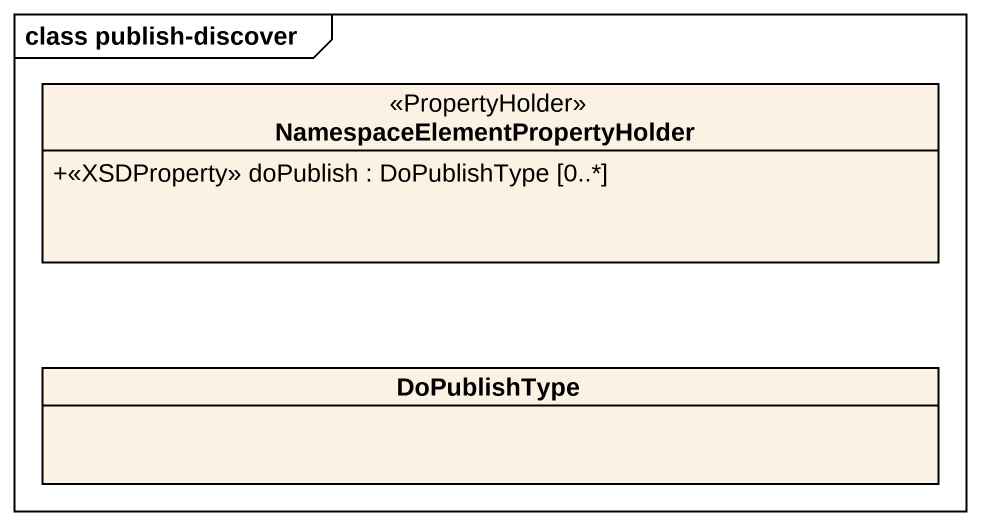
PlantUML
@startuml
mainframe class publish-discover
hide circle
hide empty members
skinparam classAttributeIconSize 0
class "NamespaceElementPropertyHolder" as NamespaceElementPropertyHold <<PropertyHolder>> {
  +<<XSDProperty>> doPublish : DoPublishType [0..*]
}
class DoPublishType
@enduml
